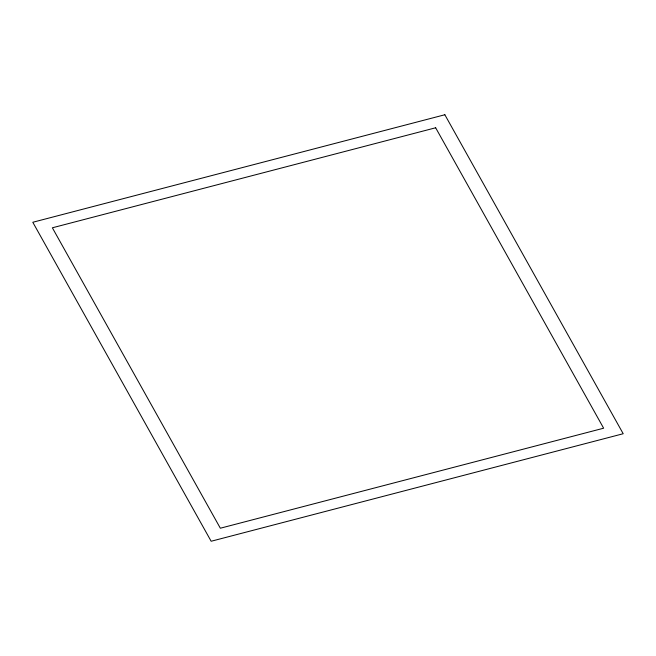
<?xml version="1.0" encoding="UTF-8"?>
<svg xmlns="http://www.w3.org/2000/svg" width="656" height="656" viewBox="0 0 656 656"><rect width="100%" height="100%" fill="white"/><g stroke="black" fill="none" stroke-linecap="round" stroke-linejoin="round"><path stroke-width="0.98" d="M444.85 114.751L32.8 222.269L211.15 541.249L623.2 433.731L444.85 114.751M435.658 127.781L52.365 227.796L220.342 528.219L603.635 428.204L435.658 127.781"/></g></svg>
